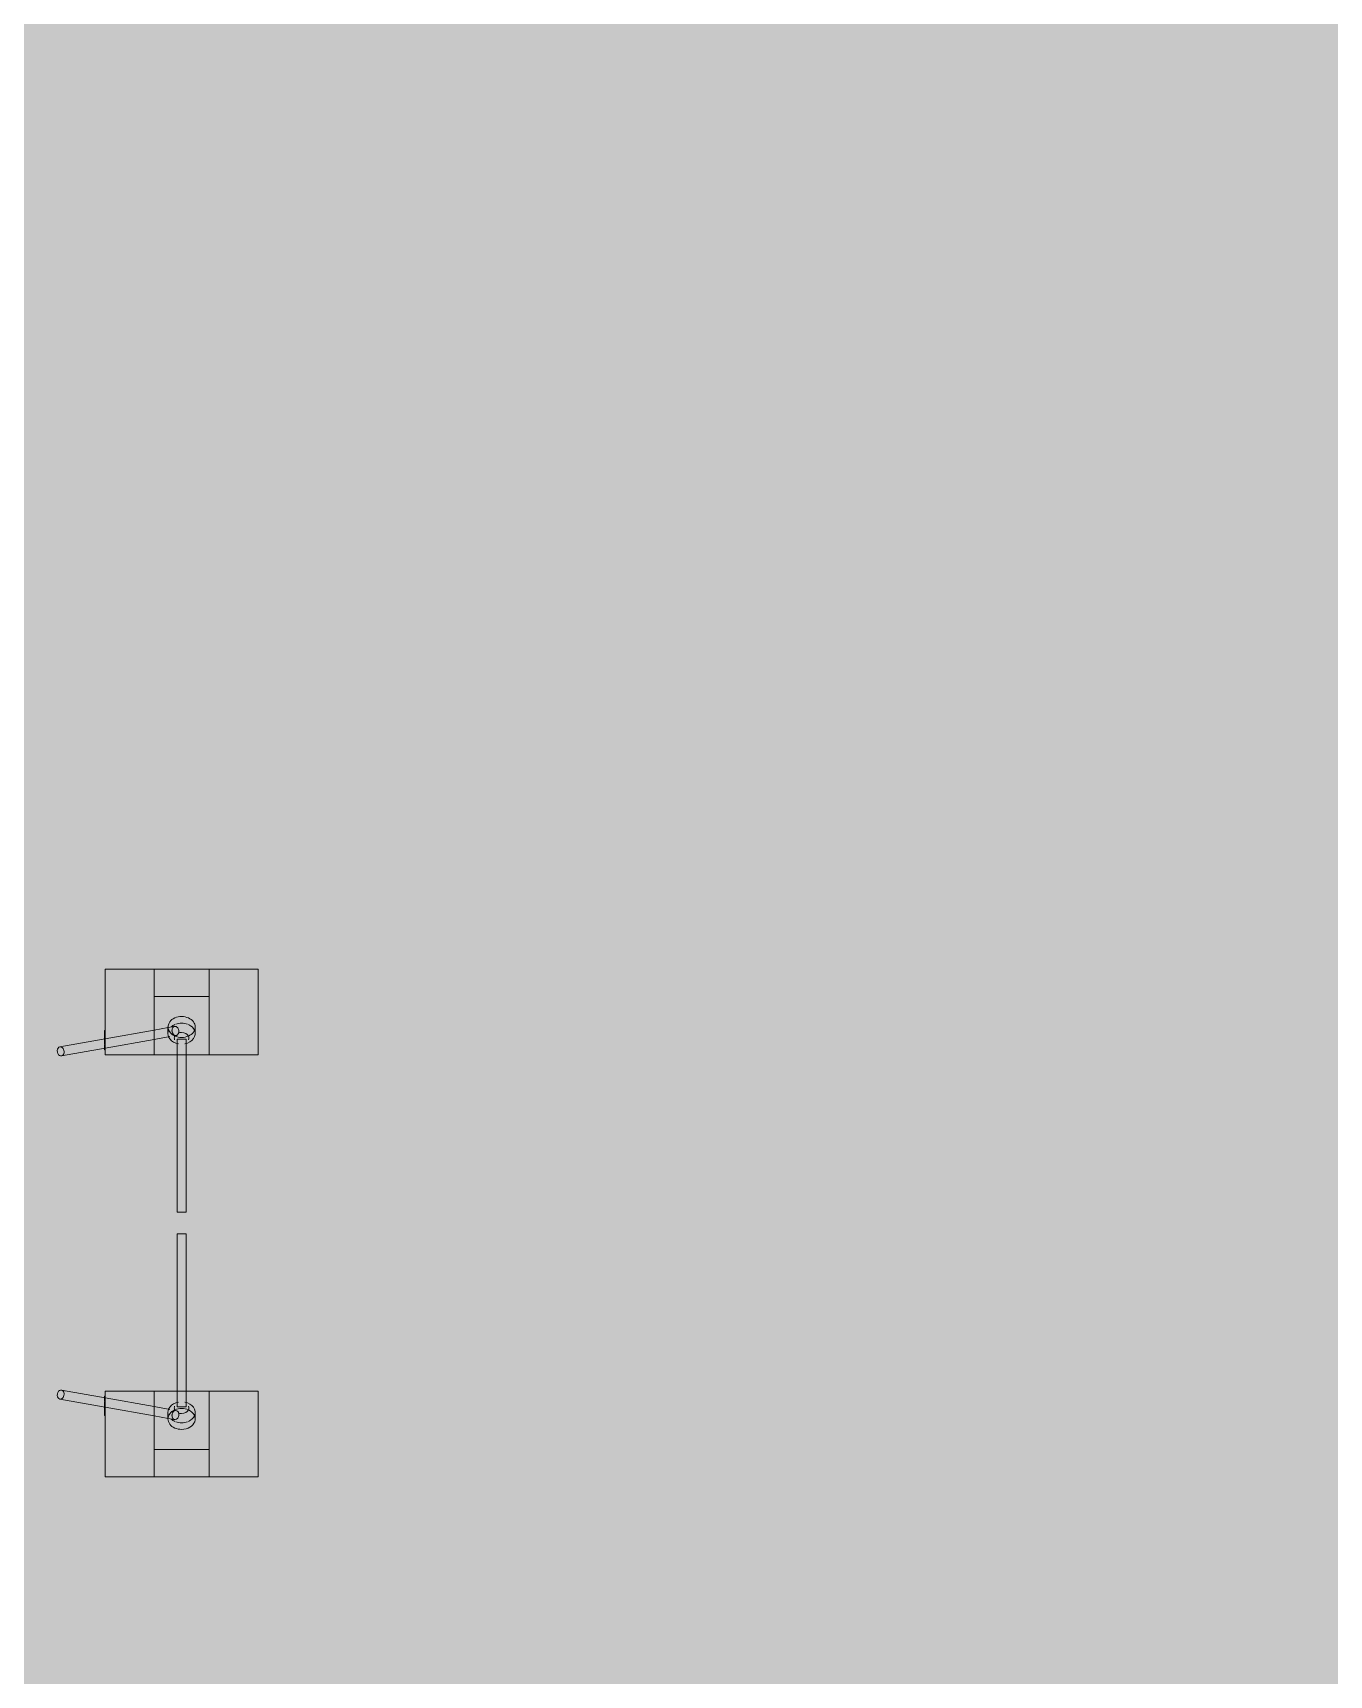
# Model space of a CAD drawing. Header units: millimetres. Extents: x -4005 to 195566, y -8553 to 29000.
# Drawn here: x 69917 to 74154, y 15358 to 20725 of the extents above; entities that cross this region are included whole.
import ezdxf

# ---------------------------------------------------------------- set-up
doc = ezdxf.new("R2010")
doc.units = ezdxf.units.MM
doc.layers.add('A-DETL-GENF-7', color=7, linetype='Continuous', lineweight=9, true_color=0xc0c0c0, transparency=0.4)
doc.layers.add('A-GENM-8', color=7, linetype='Continuous', lineweight=5, true_color=0x737373)
doc.layers.add('M-EQPM-3', color=7, linetype='Continuous', lineweight=5, true_color=0x737373)

# ---------------------------------------------------------------- blocks, each defined once
blk = doc.blocks.new('Gotschlich_Турникет-трипод_Тумбовый_Modul_Cross _R18 - Modul Cross 2-Arm-31992132-1_4_1_птичка')
at = {"layer": 'A-GENM-8'}
for p, q in [((83, -250), (86.2, -250)), ((86.2, -250), (91.5, -250)), ((91.3, -250), (90.7, -250)), ((94.6, -250), (91.3, -250)), ((91.5, -250), (94.6, -250))]:
    blk.add_line(p, q, dxfattribs=at)
at = {"layer": 'M-EQPM-3'}
for p, q in [((-140, 250), (-140, 90)), ((-140, 90), (-140, 250)), ((-140, 250), (140, 250)), ((140, 250), (-140, 250)), ((140, 250), (140, 90)), ((140, 90), (140, 250)), ((-50.7, 90), (-140, 90)), ((-140, 90), (140, 90)), ((-140, 90), (-140, -90)), ((-140, 90), (-140, -90)), ((-140, -90), (-140, 90)), ((-140, 90), (-140, -90)), ((-140, 90), (140, 90)), ((-140, 90), (140, 90)), ((-140, -90), (-140, 90)), ((-140, 90), (-140, -90)), ((-140, 90), (140, 90)), ((-140, 90), (140, 90)), ((-140, 90), (140, 90)), ((-140, 90), (140, 90)), ((140, 90), (-50.7, 90)), ((-50.7, 90), (-50.7, -90)), ((140, -90), (140, 90)), ((140, -90), (140, 90)), ((140, 90), (140, -90)), ((140, -90), (140, 90)), ((140, 90), (140, -90)), ((70.8, 44.5), (49, 44.5)), ((94.8, 15), (88.7, 15)), ((140, 15), (94.8, 15)), ((653.7, 15), (140, 15)), ((47.1, -22.8), (50.9, -43.8)), ((49, -44.5), (70.8, -44.5)), ((50.9, -43.8), (59.1, -90)), ((89.6, -90), (80.4, -38.5)), ((88.7, -15), (94.8, -15)), ((94.8, -15), (140, -15)), ((140, -15), (653.7, -15)), ((140, -90), (-140, -90)), ((-140, -90), (-50.7, -90)), ((-140, -90), (140, -90)), ((140, -90), (-140, -90)), ((-140, -90), (140, -90)), ((140, -90), (-140, -90)), ((-140, -250), (-140, -90)), ((-140, -90), (-140, -250)), ((-140, -90), (60, -90)), ((-140, -90), (140, -90)), ((-50.7, -90), (140, -90)), ((59.1, -90), (87.7, -250)), ((87.7, -90), (140, -90)), ((118.2, -250), (89.6, -90)), ((140, -250), (140, -90)), ((140, -90), (140, -250)), ((-140, -250), (91.5, -250)), ((140, -250), (-140, -250)), ((63.6, -250), (60.8, -250)), ((60.8, -250), (63.6, -250)), ((60.8, -250), (60.8, -252)), ((63.6, -252), (60.8, -252)), ((60.8, -252), (63.6, -252)), ((64.9, -250), (62.5, -250)), ((62.5, -250), (73, -250)), ((62.5, -250), (62.5, -252)), ((73, -252), (62.5, -252)), ((62.5, -252), (64.9, -252)), ((76.7, -250), (63.6, -250)), ((63.6, -250), (65.8, -250)), ((63.6, -250), (63.6, -252)), ((65.8, -252), (63.6, -252)), ((63.6, -252), (76.7, -252)), ((68.9, -250), (63.9, -250)), ((63.9, -250), (65.6, -250)), ((63.9, -250), (63.9, -252)), ((65.6, -252), (63.9, -252)), ((63.9, -252), (68.9, -252)), ((65.7, -250), (64.5, -250)), ((64.5, -250), (77.5, -250)), ((64.5, -250), (64.5, -252)), ((77.5, -252), (64.5, -252)), ((64.5, -252), (65.7, -252)), ((66.4, -250), (64.9, -250)), ((64.9, -250), (64.9, -252)), ((64.9, -252), (66.4, -252)), ((65.6, -250), (67.2, -250)), ((67.2, -252), (65.6, -252)), ((77.9, -250), (65.7, -250)), ((65.7, -250), (65.7, -252)), ((65.7, -252), (77.9, -252)), ((65.8, -250), (78.2, -250)), ((65.8, -250), (65.8, -252)), ((78.2, -252), (65.8, -252)), ((79.3, -250), (66.4, -250)), ((66.4, -252), (79.3, -252)), ((67.2, -250), (80.3, -250)), ((67.2, -250), (67.2, -252)), ((80.3, -252), (67.2, -252)), ((69.5, -250), (68.9, -250)), ((68.9, -250), (68.9, -252)), ((68.9, -252), (69.5, -252)), ((70.9, -250), (69.5, -250)), ((69.5, -250), (69.5, -252)), ((69.5, -252), (70.9, -252)), ((81.4, -250), (70.9, -250)), ((70.9, -252), (81.4, -252)), ((73, -250), (74.2, -250)), ((73, -250), (73, -252)), ((74.2, -252), (73, -252)), ((74.2, -250), (75, -250)), ((75, -252), (74.2, -252)), ((75, -250), (80, -250)), ((75, -250), (75, -252)), ((80, -252), (75, -252)), ((78.1, -250), (76.7, -250)), ((76.7, -250), (76.7, -252)), ((76.7, -252), (78.1, -252)), ((77.5, -250), (79, -250)), ((77.5, -252), (77.5, -250)), ((79, -252), (77.5, -252)), ((80.3, -250), (77.9, -250)), ((77.9, -250), (77.9, -252)), ((77.9, -252), (80.3, -252)), ((80, -250), (78.1, -250)), ((78.1, -252), (80, -252)), ((78.2, -250), (79.3, -250)), ((78.2, -252), (78.2, -250)), ((79.3, -252), (78.2, -252)), ((79, -250), (81.4, -250)), ((81.4, -252), (79, -252)), ((79.3, -250), (79.3, -252)), ((80, -250), (80, -252)), ((80.3, -250), (83.1, -250)), ((83.1, -250), (80.3, -250)), ((80.3, -250), (80.3, -252)), ((80.3, -250), (80.3, -252)), ((80.3, -252), (83.1, -252)), ((83.1, -252), (80.3, -252)), ((81.4, -250), (81.4, -252)), ((86.3, -250), (83, -250)), ((83, -250), (86.2, -250)), ((83, -250), (83, -252)), ((86.2, -252), (83, -252)), ((83, -252), (86.3, -252)), ((83.1, -250), (83.1, -252)), ((86.2, -250), (91.5, -250)), ((86.2, -252), (86.2, -250)), ((91.5, -252), (86.2, -252)), ((86.9, -250), (86.3, -250)), ((86.3, -250), (86.3, -252)), ((86.3, -252), (86.9, -252)), ((90.7, -250), (86.9, -250)), ((86.9, -250), (86.9, -252)), ((86.9, -252), (90.7, -252)), ((88.3, -250), (87.5, -250)), ((87.5, -250), (90.1, -250)), ((87.5, -250), (87.5, -252)), ((90.1, -252), (87.5, -252)), ((87.5, -252), (88.3, -252)), ((87.7, -250), (114, -397.6)), ((89.2, -250), (88.3, -250)), ((88.3, -250), (88.3, -252)), ((88.3, -252), (89.2, -252)), ((90.1, -250), (89.2, -250)), ((89.2, -250), (89.2, -252)), ((89.2, -252), (90.1, -252)), ((90.1, -252), (90.1, -250)), ((91.3, -250), (90.7, -250)), ((90.7, -250), (90.7, -252)), ((90.7, -252), (91.3, -252)), ((94.6, -250), (91.3, -250)), ((91.3, -250), (91.3, -252)), ((91.3, -252), (94.6, -252)), ((91.5, -250), (94.6, -250)), ((91.5, -250), (91.5, -252)), ((94.6, -252), (91.5, -252)), ((96.9, -250), (93.7, -250)), ((93.7, -250), (97.1, -250)), ((93.7, -250), (93.7, -252)), ((97.1, -252), (93.7, -252)), ((93.7, -252), (96.9, -252)), ((94.6, -250), (94.6, -252)), ((102.1, -250), (96.9, -250)), ((96.9, -250), (96.9, -252)), ((96.9, -252), (102.1, -252)), ((97.1, -250), (99.1, -250)), ((97.1, -252), (97.1, -250)), ((99.1, -252), (97.1, -252)), ((99.1, -250), (99.9, -250)), ((99.1, -250), (99.1, -252)), ((99.9, -252), (99.1, -252)), ((99.9, -250), (102, -250)), ((99.9, -250), (99.9, -252)), ((102, -252), (99.9, -252)), ((102, -250), (105.3, -250)), ((102, -250), (102, -252)), ((105.3, -252), (102, -252)), ((105.3, -250), (102.1, -250)), ((102.1, -250), (102.1, -252)), ((102.1, -252), (105.3, -252)), ((105.3, -250), (105.3, -252)), ((106.9, -250), (110.1, -250)), ((110.1, -250), (106.9, -250)), ((106.9, -252), (106.9, -250)), ((106.9, -250), (106.9, -252)), ((106.9, -252), (110.1, -252)), ((110.1, -252), (106.9, -252)), ((110, -250), (107, -250)), ((107, -250), (110, -250)), ((107, -250), (107, -252)), ((107, -250), (107, -252)), ((110, -252), (107, -252)), ((107, -252), (110, -252)), ((110, -252), (110, -250)), ((110, -250), (110, -252)), ((110.1, -250), (110.1, -252)), ((110.1, -250), (110.1, -252)), ((116, -250), (111.8, -250)), ((111.8, -250), (115.5, -250)), ((111.8, -250), (111.8, -252)), ((115.5, -252), (111.8, -252)), ((111.8, -252), (116, -252)), ((115.6, -250), (111.9, -250)), ((111.9, -250), (116, -250)), ((111.9, -250), (111.9, -252)), ((116, -252), (111.9, -252)), ((111.9, -252), (115.6, -252)), ((115.5, -250), (117.8, -250)), ((115.5, -252), (115.5, -250)), ((117.8, -252), (115.5, -252)), ((117.8, -250), (115.6, -250)), ((115.6, -250), (115.6, -252)), ((115.6, -252), (117.8, -252)), ((116, -250), (116, -252)), ((116.7, -250), (140, -250)), ((117.8, -250), (120.1, -250)), ((120.2, -250), (117.8, -250)), ((117.8, -250), (117.8, -252)), ((117.8, -250), (117.8, -252)), ((117.8, -252), (120.2, -252)), ((120.1, -252), (117.8, -252)), ((143.6, -392.3), (118.2, -250)), ((123.8, -250), (119.8, -250)), ((119.8, -250), (123.8, -250)), ((119.8, -250), (119.8, -252)), ((123.8, -252), (119.8, -252)), ((119.8, -252), (123.8, -252)), ((120.1, -250), (123.8, -250)), ((120.1, -250), (120.1, -252)), ((123.8, -252), (120.1, -252)), ((123.8, -250), (120.2, -250)), ((120.2, -250), (120.2, -252)), ((120.2, -252), (123.8, -252)), ((123.8, -250), (123.8, -252)), ((123.8, -250), (123.8, -252))]:
    blk.add_line(p, q, dxfattribs=at)
for centre, major_axis, ratio, start_param, end_param in [((49, 0), (0, 44.5), 0.767231, 4.712389, 7.853982), ((49, 0), (0, 44.5), 0.767231, 1.570796, 2.094395), ((70.8, 0), (0, 44.5), 0.767231, 1.123331, 1.570796), ((70.8, 0), (0, 44.5), 0.767231, 1.570796, 2.018261), ((70.8, 0), (0, 44.5), 0.767231, 0.334478, 1.047198), ((70.8, 0), (0, 44.5), 0.767231, 4.950725, 6.617663), ((85, 0), (0, 23.8), 0.767231, 0.363973, 1.570796), ((85, 0), (0, 23.8), 0.767231, 1.570796, 2.040343), ((49, 0), (0, 44.5), 0.767231, 4.18879, 4.712389), ((85, 0), (0, 23.8), 0.767231, 5.969026, 6.597345), ((88.7, 0), (0, 15), 0.001848, 0, 0.523599), ((88.7, 0), (0, 15), 0.001848, 5.759587, 6.283185), ((88.7, 0), (0, 15), 0.001848, 0.523599, 0.785398), ((88.7, 0), (0, 15), 0.001848, 5.497787, 5.759587), ((88.7, 0), (0, 15), 0.001848, 0.785398, 1.570796), ((88.7, 0), (0, 15), 0.001848, 4.974188, 5.497787), ((88.7, 0), (0, 15), 0.001848, 4.712389, 4.974188), ((88.7, 0), (0, 15), 0.001848, 1.570796, 2.094395), ((88.7, 0), (0, 15), 0.001848, 4.45059, 4.712389), ((653.7, 0), (0, 15), 0.001848, 0, 1.570796), ((653.7, 0), (0, 15), 0.001848, 4.712389, 6.283185), ((653.7, 0), (0, 15), 0.001848, 1.570796, 3.141593), ((653.7, 0), (0, 15), 0.001848, 3.141593, 4.712389), ((49, 0), (0, 44.5), 0.767231, 2.094395, 2.617994), ((49, 0), (0, 44.5), 0.767231, 2.617994, 4.18879), ((70.8, 0), (0, 44.5), 0.767231, 2.094395, 2.419433), ((61.9, -20.2), (14.8, 2.6), 0.738826, 2.696356, 3.219954), ((61.9, -20.2), (14.8, 2.6), 0.738826, 3.219954, 3.481754), ((61.9, -20.2), (14.8, 2.6), 0.738826, 2.434556, 2.696356), ((61.9, -20.2), (14.8, 2.6), 0.738826, 3.481754, 3.743553), ((61.9, -20.2), (14.8, 2.6), 0.738826, 2.172757, 2.434556), ((61.9, -20.2), (14.8, 2.6), 0.738826, 3.743553, 4.528951), ((61.9, -20.2), (14.8, 2.6), 0.738826, 1.387359, 2.172757), ((61.9, -20.2), (14.8, 2.6), 0.738826, 4.528951, 4.790751), ((61.9, -20.2), (14.8, 2.6), 0.738826, 1.125559, 1.387359), ((70.8, 0), (0, 44.5), 0.767231, 2.935913, 4.474053), ((61.9, -20.2), (14.8, 2.6), 0.738826, 4.790751, 5.31435), ((61.9, -20.2), (14.8, 2.6), 0.738826, 0.601961, 1.125559), ((61.9, -20.2), (14.8, 2.6), 0.738826, 5.31435, 6.099748), ((61.9, -20.2), (14.8, 2.6), 0.738826, 0.340161, 0.601961), ((61.9, -20.2), (14.8, 2.6), 0.738826, 0.078362, 0.340161), ((61.9, -20.2), (14.8, 2.6), 0.738826, 6.099748, 6.361547), ((85, 0), (0, 23.8), 0.767231, 2.827433, 3.455752), ((88.7, 0), (0, 15), 0.001848, 3.926991, 4.45059), ((88.7, 0), (0, 15), 0.001848, 2.094395, 2.356194), ((88.7, 0), (0, 15), 0.001848, 2.356194, 2.617994), ((88.7, 0), (0, 15), 0.001848, 3.665191, 3.926991), ((88.7, 0), (0, 15), 0.001848, 2.617994, 3.141593), ((88.7, 0), (0, 15), 0.001848, 3.141593, 3.665191), ((128.8, -395), (14.8, 2.6), 0.738826, 2.696356, 2.958155), ((128.8, -395), (14.8, 2.6), 0.738826, 2.958155, 3.141593), ((128.8, -395), (14.8, 2.6), 0.738826, 3.141593, 3.219954), ((128.8, -395), (14.8, 2.6), 0.738826, 3.219954, 3.743553), ((128.8, -395), (14.8, 2.6), 0.738826, 0.601961, 2.696356), ((128.8, -395), (14.8, 2.6), 0.738826, 3.743553, 6.361547), ((128.8, -395), (14.8, 2.6), 0.738826, 0.078362, 0.601961)]:
    blk.add_ellipse(centre, major_axis=major_axis, ratio=ratio, start_param=start_param, end_param=end_param, dxfattribs=at)
blk = doc.blocks.new('Gotschlich_Турникет-трипод_Тумбовый_Modul_Cross _R18 - Modul Cross 2-Arm-31997083-1_4_1_птичка')
at = {"layer": 'A-GENM-8'}
for p, q in [((83, 250), (86.2, 250)), ((86.2, 250), (91.5, 250)), ((91.3, 250), (90.7, 250)), ((94.6, 250), (91.3, 250)), ((91.5, 250), (94.6, 250))]:
    blk.add_line(p, q, dxfattribs=at)
at = {"layer": 'M-EQPM-3'}
for p, q in [((114, 397.6), (87.7, 250)), ((118.2, 250), (143.6, 392.3)), ((-140, 250), (-140, 90)), ((-140, 90), (-140, 250)), ((91.5, 250), (-140, 250)), ((-140, 250), (140, 250)), ((87.7, 250), (59.1, 90)), ((63.6, 252), (60.8, 252)), ((60.8, 252), (63.6, 252)), ((60.8, 252), (60.8, 250)), ((63.6, 250), (60.8, 250)), ((60.8, 250), (63.6, 250)), ((64.9, 252), (62.5, 252)), ((62.5, 252), (73, 252)), ((62.5, 252), (62.5, 250)), ((73, 250), (62.5, 250)), ((62.5, 250), (64.9, 250)), ((76.7, 252), (63.6, 252)), ((63.6, 252), (65.8, 252)), ((63.6, 252), (63.6, 250)), ((65.2, 250), (63.6, 250)), ((63.6, 250), (76.7, 250)), ((68.9, 252), (63.9, 252)), ((63.9, 252), (65.6, 252)), ((63.9, 252), (63.9, 250)), ((65.6, 250), (63.9, 250)), ((63.9, 250), (68.9, 250)), ((65.7, 252), (64.5, 252)), ((64.5, 252), (77.5, 252)), ((64.5, 252), (64.5, 250)), ((77.5, 250), (64.5, 250)), ((64.5, 250), (65.7, 250)), ((66.4, 252), (64.9, 252)), ((64.9, 252), (64.9, 250)), ((64.9, 250), (66, 250)), ((65.8, 250), (65.2, 250)), ((65.6, 252), (67.2, 252)), ((67.2, 250), (65.6, 250)), ((77.9, 252), (65.7, 252)), ((65.7, 252), (65.7, 250)), ((65.7, 250), (77.9, 250)), ((65.8, 252), (78.2, 252)), ((65.8, 252), (65.8, 250)), ((78.2, 250), (65.8, 250)), ((66, 250), (66.4, 250)), ((79.3, 252), (66.4, 252)), ((66.4, 250), (79.3, 250)), ((67.2, 252), (80.3, 252)), ((67.2, 252), (67.2, 250)), ((80.3, 250), (67.2, 250)), ((69.5, 252), (68.9, 252)), ((68.9, 252), (68.9, 250)), ((68.9, 250), (69.5, 250)), ((70.9, 252), (69.5, 252)), ((69.5, 252), (69.5, 250)), ((69.5, 250), (70.9, 250)), ((81.4, 252), (70.9, 252)), ((70.9, 250), (81.4, 250)), ((73, 252), (74.2, 252)), ((73, 252), (73, 250)), ((74.2, 250), (73, 250)), ((74.2, 252), (75, 252)), ((75, 250), (74.2, 250)), ((75, 252), (80, 252)), ((75, 252), (75, 250)), ((80, 250), (75, 250)), ((78.1, 252), (76.7, 252)), ((76.7, 252), (76.7, 250)), ((76.7, 250), (78.1, 250)), ((77.5, 252), (79, 252)), ((77.5, 250), (77.5, 252)), ((77.9, 250), (77.5, 250)), ((80.3, 252), (77.9, 252)), ((77.9, 252), (77.9, 250)), ((77.9, 250), (80.3, 250)), ((79, 250), (77.9, 250)), ((80, 252), (78.1, 252)), ((78.1, 250), (80, 250)), ((78.2, 252), (79.3, 252)), ((78.2, 250), (78.2, 252)), ((79.3, 250), (78.2, 250)), ((79, 252), (81.4, 252)), ((81.4, 250), (79, 250)), ((79.3, 252), (79.3, 250)), ((80, 252), (80, 250)), ((80.3, 252), (83.1, 252)), ((83.1, 252), (80.3, 252)), ((80.3, 252), (80.3, 250)), ((80.3, 252), (80.3, 250)), ((80.3, 250), (83.1, 250)), ((83.1, 250), (80.3, 250)), ((81.4, 252), (81.4, 250)), ((86.3, 252), (83, 252)), ((83, 252), (86.2, 252)), ((83, 252), (83, 250)), ((86.2, 250), (83, 250)), ((83, 250), (86.3, 250)), ((83.1, 252), (83.1, 250)), ((86.2, 252), (91.5, 252)), ((86.2, 250), (86.2, 252)), ((91.5, 250), (86.2, 250)), ((86.9, 252), (86.3, 252)), ((86.3, 252), (86.3, 250)), ((86.3, 250), (86.9, 250)), ((90.7, 252), (86.9, 252)), ((86.9, 252), (86.9, 250)), ((86.9, 250), (90.7, 250)), ((88.3, 252), (87.5, 252)), ((87.5, 252), (90.1, 252)), ((87.5, 252), (87.5, 250)), ((90.1, 250), (87.5, 250)), ((87.5, 250), (88.3, 250)), ((89.2, 252), (88.3, 252)), ((88.3, 252), (88.3, 250)), ((88.3, 250), (89.2, 250)), ((90.1, 252), (89.2, 252)), ((89.2, 252), (89.2, 250)), ((89.2, 250), (90.1, 250)), ((89.6, 90), (118.2, 250)), ((90.1, 250), (90.1, 252)), ((91.3, 252), (90.7, 252)), ((90.7, 252), (90.7, 250)), ((90.7, 250), (91.3, 250)), ((94.6, 252), (91.3, 252)), ((91.3, 252), (91.3, 250)), ((91.3, 250), (94.6, 250)), ((91.5, 252), (94.6, 252)), ((91.5, 252), (91.5, 250)), ((94.6, 250), (91.5, 250)), ((96.9, 252), (93.7, 252)), ((93.7, 252), (97.1, 252)), ((93.7, 252), (93.7, 250)), ((97.1, 250), (93.7, 250)), ((93.7, 250), (96.9, 250)), ((94.6, 252), (94.6, 250)), ((102.1, 252), (96.9, 252)), ((96.9, 252), (96.9, 250)), ((96.9, 250), (102.1, 250)), ((97.1, 252), (99.1, 252)), ((97.1, 250), (97.1, 252)), ((99.1, 250), (97.1, 250)), ((99.1, 252), (99.9, 252)), ((99.1, 252), (99.1, 250)), ((99.9, 250), (99.1, 250)), ((99.9, 252), (102, 252)), ((99.9, 252), (99.9, 250)), ((102, 250), (99.9, 250)), ((102, 252), (105.3, 252)), ((102, 252), (102, 250)), ((105.3, 250), (102, 250)), ((105.3, 252), (102.1, 252)), ((102.1, 252), (102.1, 250)), ((102.1, 250), (105.3, 250)), ((105.3, 252), (105.3, 250)), ((106.9, 252), (110.1, 252)), ((110.1, 252), (106.9, 252)), ((106.9, 250), (106.9, 252)), ((106.9, 252), (106.9, 250)), ((106.9, 250), (110.1, 250)), ((110.1, 250), (106.9, 250)), ((110, 252), (107, 252)), ((107, 252), (110, 252)), ((107, 252), (107, 250)), ((107, 252), (107, 250)), ((110, 250), (107, 250)), ((107, 250), (110, 250)), ((110, 250), (110, 252)), ((110, 252), (110, 250)), ((110.1, 252), (110.1, 250)), ((110.1, 252), (110.1, 250)), ((116, 252), (111.8, 252)), ((111.8, 252), (115.5, 252)), ((111.8, 252), (111.8, 250)), ((115.5, 250), (111.8, 250)), ((111.8, 250), (116, 250)), ((115.6, 252), (111.9, 252)), ((111.9, 252), (116, 252)), ((111.9, 252), (111.9, 250)), ((116, 250), (111.9, 250)), ((111.9, 250), (115.6, 250)), ((115.5, 252), (117.8, 252)), ((115.5, 250), (115.5, 252)), ((117.8, 250), (115.5, 250)), ((117.8, 252), (115.6, 252)), ((115.6, 252), (115.6, 250)), ((115.6, 250), (117.8, 250)), ((116, 252), (116, 250)), ((140, 250), (116.7, 250)), ((117.8, 252), (120.1, 252)), ((120.2, 252), (117.8, 252)), ((117.8, 252), (117.8, 250)), ((117.8, 252), (117.8, 250)), ((117.8, 250), (120.2, 250)), ((120.1, 250), (117.8, 250)), ((123.8, 252), (119.8, 252)), ((119.8, 252), (123.8, 252)), ((119.8, 252), (119.8, 250)), ((123.8, 250), (119.8, 250)), ((119.8, 250), (123.8, 250)), ((120.1, 252), (123.8, 252)), ((120.1, 252), (120.1, 250)), ((123.8, 250), (120.1, 250)), ((123.8, 252), (120.2, 252)), ((120.2, 252), (120.2, 250)), ((120.2, 250), (123.8, 250)), ((123.8, 252), (123.8, 250)), ((123.8, 252), (123.8, 250)), ((140, 250), (140, 90)), ((140, 90), (140, 250)), ((-50.7, 90), (-140, 90)), ((-140, 90), (140, 90)), ((-140, 90), (-140, -90)), ((-140, 90), (-140, -90)), ((-140, 90), (-140, -90)), ((-140, -90), (-140, 90)), ((140, 90), (-140, 90)), ((-140, 90), (140, 90)), ((-140, 90), (-140, -90)), ((-140, -90), (-140, 90)), ((140, 90), (-140, 90)), ((-140, 90), (140, 90)), ((60, 90), (-140, 90)), ((140, 90), (-140, 90)), ((140, 90), (-50.7, 90)), ((-50.7, 90), (-50.7, -90)), ((59.1, 90), (50.9, 43.8)), ((80.4, 38.5), (89.6, 90)), ((140, 90), (87.7, 90)), ((140, -90), (140, 90)), ((140, 90), (140, -90)), ((140, -90), (140, 90)), ((140, 90), (140, -90)), ((140, -90), (140, 90)), ((50.9, 43.8), (47.1, 22.8)), ((70.8, 44.5), (49, 44.5)), ((94.8, 15), (88.7, 15)), ((140, 15), (94.8, 15)), ((653.7, 15), (140, 15)), ((49, -44.5), (70.8, -44.5)), ((88.7, -15), (94.8, -15)), ((94.8, -15), (140, -15)), ((140, -15), (653.7, -15)), ((140, -90), (-140, -90)), ((-140, -90), (-50.7, -90)), ((140, -90), (-140, -90)), ((140, -90), (-140, -90)), ((140, -90), (-140, -90)), ((140, -90), (-140, -90)), ((-140, -250), (-140, -90)), ((-140, -90), (-140, -250)), ((140, -90), (-140, -90)), ((140, -90), (-140, -90)), ((-50.7, -90), (140, -90)), ((140, -250), (140, -90)), ((140, -90), (140, -250)), ((140, -250), (-140, -250)), ((-140, -250), (140, -250))]:
    blk.add_line(p, q, dxfattribs=at)
for centre, major_axis, ratio, start_param, end_param in [((128.8, 395), (-14.8, 2.6), 0.738826, 6.204824, 6.466623), ((128.8, 395), (-14.8, 2.6), 0.738826, 0.183438, 0.445237), ((128.8, 395), (-14.8, 2.6), 0.738826, 5.681225, 6.204824), ((128.8, 395), (-14.8, 2.6), 0.738826, 0.445237, 0.707036), ((128.8, 395), (-14.8, 2.6), 0.738826, 0.707036, 1.230635), ((128.8, 395), (-14.8, 2.6), 0.738826, 3.063231, 5.681225), ((128.8, 395), (-14.8, 2.6), 0.738826, 1.230635, 1.754234), ((128.8, 395), (-14.8, 2.6), 0.738826, 1.754234, 2.539632), ((128.8, 395), (-14.8, 2.6), 0.738826, 2.539632, 3.063231), ((49, 0), (0, 44.5), 0.767231, 4.712389, 7.853982), ((70.8, 0), (0, 44.5), 0.767231, 1.123331, 1.570796), ((70.8, 0), (0, 44.5), 0.767231, 0.72216, 1.047198), ((61.9, 20.2), (-14.8, 2.6), 0.738826, 5.681225, 7.252021), ((61.9, 20.2), (-14.8, 2.6), 0.738826, 4.895827, 5.681225), ((61.9, 20.2), (-14.8, 2.6), 0.738826, 0.968836, 1.754234), ((61.9, 20.2), (-14.8, 2.6), 0.738826, 4.634027, 4.895827), ((61.9, 20.2), (-14.8, 2.6), 0.738826, 1.754234, 2.539632), ((70.8, 0), (0, 44.5), 0.767231, 4.950725, 6.488865), ((61.9, 20.2), (-14.8, 2.6), 0.738826, 4.110428, 4.634027), ((85, 0), (0, 23.8), 0.767231, 1.10125, 1.570796), ((61.9, 20.2), (-14.8, 2.6), 0.738826, 3.32503, 4.110428), ((61.9, 20.2), (-14.8, 2.6), 0.738826, 2.539632, 3.32503), ((85, 0), (0, 23.8), 0.767231, 5.969026, 6.597345), ((88.7, 0), (0, 15), 0.001848, 0, 0.785398), ((88.7, 0), (0, 15), 0.001848, 5.759587, 6.283185), ((88.7, 0), (0, 15), 0.001848, 5.497787, 5.759587), ((88.7, 0), (0, 15), 0.001848, 0.785398, 1.570796), ((88.7, 0), (0, 15), 0.001848, 4.974188, 5.497787), ((88.7, 0), (0, 15), 0.001848, 4.712389, 4.974188), ((653.7, 0), (0, 15), 0.001848, 0, 0.261799), ((653.7, 0), (0, 15), 0.001848, 4.712389, 6.283185), ((653.7, 0), (0, 15), 0.001848, 0.261799, 1.308997), ((653.7, 0), (0, 15), 0.001848, 1.308997, 1.570796), ((49, 0), (0, 44.5), 0.767231, 1.570796, 4.18879), ((70.8, 0), (0, 44.5), 0.767231, 1.570796, 2.018261), ((70.8, 0), (0, 44.5), 0.767231, 2.094395, 2.807115), ((70.8, 0), (0, 44.5), 0.767231, 2.807115, 4.474053), ((85, 0), (0, 23.8), 0.767231, 1.570796, 2.77762), ((49, 0), (0, 44.5), 0.767231, 4.18879, 4.712389), ((85, 0), (0, 23.8), 0.767231, 2.827433, 3.455752), ((88.7, 0), (0, 15), 0.001848, 4.45059, 4.712389), ((88.7, 0), (0, 15), 0.001848, 1.570796, 2.356194), ((88.7, 0), (0, 15), 0.001848, 3.926991, 4.45059), ((88.7, 0), (0, 15), 0.001848, 2.356194, 2.617994), ((88.7, 0), (0, 15), 0.001848, 3.665191, 3.926991), ((88.7, 0), (0, 15), 0.001848, 2.617994, 2.879793), ((88.7, 0), (0, 15), 0.001848, 3.141593, 3.665191), ((88.7, 0), (0, 15), 0.001848, 2.879793, 3.141593), ((653.7, 0), (0, 15), 0.001848, 1.570796, 1.832596), ((653.7, 0), (0, 15), 0.001848, 3.141593, 4.712389), ((653.7, 0), (0, 15), 0.001848, 1.832596, 2.094395), ((653.7, 0), (0, 15), 0.001848, 2.094395, 3.141593)]:
    blk.add_ellipse(centre, major_axis=major_axis, ratio=ratio, start_param=start_param, end_param=end_param, dxfattribs=at)

msp = doc.modelspace()

# ---------------------------------------------------------------- hatches: boundary and pattern name
at = {"layer": 'A-DETL-GENF-7'}
h = msp.add_hatch(color=256, dxfattribs=at)
h.paths.add_polyline_path([(98963.4, 13475), (98963.4, 13425), (98063.4, 13425), (98063.4, 13475), (98955.4, 13475)])
h.paths.add_polyline_path([(80988.4, 27180), (80988.4, 27140), (80998.4, 27140), (80998.4, 27100), (80928.4, 27100), (80928.4, 27180)])
h.paths.add_polyline_path([(60595.4, 7205), (60595.4, 7295), (60675.4, 7295), (60675.4, 7195), (60655.4, 7195), (60655.4, 7205)])
h.paths.add_polyline_path([(60475.4, 5105), (60475.4, 5195), (60555.4, 5195), (60555.4, 5095), (60535.4, 5095), (60535.4, 5105), (60520.2, 5105)])
h.paths.add_polyline_path([(70244.5, -280), (99084.4, -280), (99084.4, 12125), (98963.4, 12125), (98963.4, 12070), (98955.4, 12070), (98958.1, 12140), (98963.4, 12140), (98963.4, 12175), (99013.4, 12175), (99013.4, 12185), (99043.4, 12185), (99043.4, 12140), (99084.4, 12140), (99084.4, 13510), (99043.4, 13510), (99043.4, 13465), (99013.4, 13465), (99013.4, 13475), (98963.4, 13475), (98963.4, 13510), (98955.4, 13510), (98955.4, 13580), (98963.4, 13580), (98963.4, 13525), (99084.4, 13525), (99084.4, 23799.7), (94553.4, 23799.7), (94553.4, 27350), (92523.4, 27348), (92523.4, 27265), (92483.4, 27265), (92483.4, 27350), (82518.4, 27350), (82518.4, 27180), (82478.4, 27180), (82478.4, 27350), (81028.4, 27350), (81028.4, 27180), (80988.4, 27180), (80988.4, 27350), (64442.6, 27350), (64442.6, 20672.1), (64547.6, 20672.1), (64547.6, 20725.1), (64564.6, 20725.1), (64564.6, 20627.1), (64604.6, 20627.1), (64604.6, 20725.1), (64754.6, 20720.9), (64753.4, 18975.1), (64604.6, 18975.1), (64603.4, 19073.1), (64564.6, 19073.1), (64564.6, 18975.1), (64547.6, 18975.1), (64547.6, 19082.1), (64442.6, 19082.1), (64442.6, 17663.1), (64544.6, 17663.1), (64547.6, 17725.1), (64564.6, 17725.1), (64564.6, 17627.1), (64604.6, 17627.1), (64604.6, 17725.1), (64754.6, 17725.1), (64753.4, 15975.1), (64604.6, 15975.1), (64603.4, 16073.1), (64564.6, 16073.1), (64564.6, 15965.1), (64554.6, 15975.1), (64554.6, 15965.1), (64544.6, 15965.1), (64539.6, 16073.1), (64442.6, 16073.1), (64442.6, 15380), (60403.4, 15380), (60403.4, 7205), (60595.4, 7205), (60595.4, 7145), (60403.4, 7145), (60408.4, 5795), (60595.4, 5795), (60595.4, 5735), (60403.4, 5735), (60403.4, 5105), (60475.4, 5105), (60475.4, 5045), (60403.4, 5045), (60403.4, 3845), (60475.4, 3845), (60475.4, 3785), (60403.4, 3785), (60403.4, -280), (69853.2, -280)])
h.paths.add_polyline_path([(97026.1, 100), (97026.1, 495), (97416.1, 495), (97416.1, 100), (97366.1, 100), (97366.1, 445), (97076.1, 445), (97076.1, 100)])
h.paths.add_polyline_path([(83323.4, 100), (83273.4, 100), (83273.4, 445), (83203.4, 445), (83203.4, 495), (83323.4, 495), (83323.4, 120)])
h.paths.add_polyline_path([(90898.4, 100), (90848.4, 100), (90848.4, 445), (90523.2, 445), (90523.2, 495), (90898.4, 495), (90898.4, 114.6)])
h.paths.add_polyline_path([(87046.9, 100), (87046.9, 445), (86853.4, 445), (86853.4, 495), (87096.9, 495), (87096.9, 100)])
h.paths.add_polyline_path([(70528.4, 100), (70528.4, 445), (70128.2, 445), (70128.2, 100), (70078.2, 100), (70078.2, 495), (70578.4, 495), (70578.4, 100)])
h.paths.add_polyline_path([(75578.4, 100), (75578.4, 495), (76278.4, 495), (76278.4, 100), (76228.4, 100), (76228.4, 445), (75628.4, 445), (75628.4, 100)])
h.paths.add_polyline_path([(77228.4, 100), (77228.4, 495), (77353.4, 495), (77352.1, 445), (77278.4, 439.6), (77278.4, 100)])
h.paths.add_polyline_path([(67548.4, 100), (67548.4, 495), (68353.4, 490.8), (68353.4, 445), (67598.4, 445), (67598.4, 100)])
h.paths.add_polyline_path([(63903.4, 120), (63853.4, 121.8), (63853.4, 510), (64203.4, 510), (64203.4, 460), (63903.4, 460), (63903.4, 125.5)])
h.paths.add_polyline_path([(60555.4, 3695), (60475.4, 3695), (60475.4, 3785), (60535.4, 3785), (60535.4, 3795), (60555.4, 3795), (60555.4, 3785)])
h.paths.add_polyline_path([(60595.4, 5645), (60595.4, 5735), (60655.4, 5735), (60655.4, 5745), (60675.4, 5745), (60675.4, 5645), (60655.4, 5645)])
h.paths.add_polyline_path([(63611.7, 7680), (63611.7, 7730), (63601.7, 7730), (63601.7, 7760), (63646.7, 7765.2), (63647.3, 7908), (63716.7, 7908), (63716.7, 7900), (63661.7, 7900), (63661.7, 7680), (63716.7, 7680), (63716.7, 7672), (63646.7, 7673.9), (63646.7, 7680), (63635, 7680)])
h.paths.add_polyline_path([(63591.4, 6780), (63561.7, 6780), (63561.7, 7680), (63611.7, 7680), (63611.7, 6780)])
h.paths.add_polyline_path([(62361.7, 7280), (62311.7, 7280), (62311.7, 7680), (62361.7, 7680), (62361.7, 7288.3)])
h.paths.add_polyline_path([(79128.4, 7900), (79088.4, 7900), (79089.6, 8750), (79128.4, 8750), (79128.4, 7906.3)])
h.paths.add_polyline_path([(79183.2, 7672), (79138.4, 7672), (79138.4, 7820), (79118.4, 7820), (79118.4, 7860), (79128.4, 7860), (79128.4, 7900), (79138.4, 7900), (79138.4, 7908), (79208.4, 7908), (79208.4, 7900), (79153.4, 7900), (79153.4, 7680), (79208.4, 7680), (79208.4, 7672)])
h.paths.add_polyline_path([(78268.4, 7672), (78198.4, 7672), (78198.4, 7680), (78253.4, 7680), (78253.4, 7900), (78198.4, 7900), (78198.4, 7908), (78268.4, 7908), (78268.4, 7900), (78278.4, 7900), (78278.4, 7860), (78288.4, 7860), (78288.4, 7820), (78268.4, 7820), (78268.4, 7680)])
h.paths.add_polyline_path([(62276.7, 7672), (62206.7, 7672), (62206.7, 7680), (62261.7, 7680), (62261.7, 7900), (62206.7, 7900), (62206.7, 7908), (62276.7, 7908), (62276.7, 7760), (62321.7, 7758.3), (62321.7, 7730), (62311.7, 7730), (62311.7, 7680), (62276.7, 7680)])
h.paths.add_polyline_path([(76473.4, 7900), (76433.4, 7900.4), (76433.4, 8900), (76473.4, 8900), (76473.4, 7909.1)])
h.paths.add_polyline_path([(76498.4, 7692), (76483.4, 7692), (76483.4, 7820), (76463.4, 7820), (76463.4, 7860), (76473.4, 7860), (76473.4, 7900), (76483.4, 7900), (76483.4, 7908), (76553.4, 7908), (76553.4, 7900), (76498.4, 7900), (76498.4, 7700), (76553.4, 7700), (76553.4, 7692), (76516.4, 7692)])
h.paths.add_polyline_path([(75463.4, 7692), (75393.4, 7692), (75393.4, 7700), (75448.4, 7700), (75448.4, 7900), (75393.4, 7900), (75393.4, 7908), (75463.4, 7908), (75463.4, 7900), (75473.4, 7900), (75473.4, 7860), (75483.4, 7860), (75483.4, 7820), (75463.4, 7820), (75463.4, 7700)])
h.paths.add_polyline_path([(67673.4, 7693), (67098.4, 7693), (67098.4, 7843), (67673.4, 7843)])
h.paths.add_polyline_path([(64499.1, 7693), (64473.4, 7693), (64473.4, 7843), (65198.4, 7843), (65198.4, 7693)])
h.paths.add_polyline_path([(68303.4, 7693), (67723.4, 7693), (67723.4, 7843), (68303.4, 7843)])
h.paths.add_polyline_path([(67098.4, 7883), (67098.4, 7900), (67673.4, 7896.3), (67673.4, 7883), (67473.4, 7883)])
h.paths.add_polyline_path([(65198.4, 7883), (64473.4, 7883), (64473.4, 7900), (65198.4, 7896.3)])
h.paths.add_polyline_path([(68146.9, 7883), (67723.4, 7883), (67723.4, 7900), (68303.4, 7896.3), (68303.4, 7883)])
h.paths.add_polyline_path([(67013.4, 7893), (67013.4, 7920), (67058.4, 7920), (67058.4, 7900), (67048.4, 7900), (67048.4, 7893)])
h.paths.add_polyline_path([(83583.4, 10300), (83583.4, 10900), (83623.4, 10900), (83623.4, 10300)])
h.paths.add_polyline_path([(84463.4, 10300), (84463.4, 10900), (84503.4, 10900), (84503.4, 10300)])
h.paths.add_polyline_path([(61213.4, 10625), (60828.4, 10625), (60828.4, 10880), (60878.4, 10880), (60878.4, 10675), (61163.4, 10675), (61163.4, 10900), (61213.4, 10900), (61213.4, 10675)])
h.paths.add_polyline_path([(85073.4, 10900), (85063.4, 10900), (85063.4, 10940), (85053.4, 10940), (85053.4, 10980), (85088.4, 10980), (85088.4, 10900)])
h.paths.add_polyline_path([(84463.4, 10900), (84438.4, 10900), (84438.4, 10980), (84473.4, 10980), (84473.4, 10940), (84463.4, 10940)])
h.paths.add_polyline_path([(84208.4, 10900), (84183.4, 10900), (84183.4, 10940), (84173.4, 10940), (84173.4, 10980), (84208.4, 10980)])
h.paths.add_polyline_path([(83573.4, 10900), (83558.4, 10900), (83558.4, 10980), (83593.4, 10980), (83593.4, 10940), (83583.4, 10940), (83583.4, 10900)])
h.paths.add_polyline_path([(82953.4, 11900), (82948.6, 11950), (82943.4, 11950), (82945.9, 11980), (82963.4, 11980), (82963.4, 12108), (83033.4, 12108), (83033.4, 12100), (82978.4, 12100), (82978.4, 11900), (83033.4, 11900), (83033.4, 11892), (82963.4, 11892), (82963.4, 11900)])
h.paths.add_polyline_path([(82903.4, 11000), (82903.4, 11900), (82953.4, 11900), (82953.4, 11000)])
h.paths.add_polyline_path([(81203.4, 11000), (81153.4, 11000), (81153.4, 11900), (81203.4, 11900), (81203.4, 11396.6)])
h.paths.add_polyline_path([(88733.4, 11200), (88733.4, 11240), (89333.4, 11240), (89333.4, 11200), (88753.4, 11200)])
h.paths.add_polyline_path([(88653.4, 11175), (88653.4, 11210), (88693.4, 11210), (88693.4, 11200), (88733.4, 11200), (88733.4, 11175)])
h.paths.add_polyline_path([(67461.4, 11570), (67453.4, 11570), (67453.4, 11625), (67253.4, 11625), (67253.4, 11570), (67245.4, 11570), (67245.4, 11640), (67373.4, 11640), (67373.4, 11660), (67413.4, 11660), (67413.4, 11650), (67453.4, 11650), (67453.4, 11640), (67461.4, 11640), (67461.4, 11600)])
h.paths.add_polyline_path([(68146.9, 11650), (67453.4, 11650), (67453.4, 11690), (68303.4, 11690), (68303.4, 11650)])
h.paths.add_polyline_path([(88693.4, 11790), (88653.4, 11790), (88653.4, 11825), (88733.4, 11825), (88733.4, 11800), (88693.4, 11800)])
h.paths.add_polyline_path([(81138.1, 11892), (81073.4, 11892), (81073.4, 11900), (81128.4, 11900), (81128.4, 12100), (81073.4, 12100), (81073.4, 12108), (81143.4, 12108), (81145.5, 11980), (81163.4, 11980), (81163.4, 11950), (81153.4, 11950), (81153.4, 11900), (81143.4, 11898.9), (81143.4, 11892)])
h.paths.add_polyline_path([(88733.4, 12080), (88733.4, 12120), (89333.4, 12120), (89333.4, 12080), (88753.4, 12080)])
h.paths.add_polyline_path([(88653.4, 12055), (88653.4, 12090), (88693.4, 12090), (88693.4, 12080), (88733.4, 12080), (88733.4, 12055)])
h.paths.add_polyline_path([(80903.4, 12170), (80903.4, 12225), (80683.4, 12225), (80683.4, 12170), (80675.4, 12172.3), (80675.4, 12240), (80683.4, 12240), (80683.4, 12250), (80723.4, 12250), (80723.4, 12260), (80763.4, 12260), (80763.4, 12240), (80911.4, 12240), (80911.4, 12170)])
h.paths.add_polyline_path([(83483.4, 12250), (83483.4, 12290), (84483.4, 12290), (84483.4, 12250), (83491.4, 12250)])
h.paths.add_polyline_path([(83275.4, 12170), (83275.6, 12240), (83403.4, 12240), (83403.4, 12260), (83443.4, 12260), (83443.4, 12250), (83483.4, 12250), (83483.4, 12240), (83491.4, 12240), (83491.4, 12170), (83483.4, 12170), (83483.4, 12225), (83283.4, 12225), (83283.4, 12170)])
h.paths.add_polyline_path([(98955.4, 12175), (98563.4, 12175), (98563.4, 12225), (98963.4, 12225), (98963.4, 12175)])
h.paths.add_polyline_path([(80675.4, 12250), (79683.4, 12250), (79683.4, 12290), (80683.4, 12284.6), (80683.4, 12250)])
h.paths.add_polyline_path([(67413.4, 12490), (67373.4, 12490), (67373.4, 12510), (67245.4, 12510), (67245.4, 12580), (67253.4, 12580), (67253.4, 12525), (67453.4, 12525), (67453.4, 12580), (67461.4, 12580), (67461.4, 12510), (67453.4, 12510), (67453.4, 12500), (67413.4, 12500)])
h.paths.add_polyline_path([(88653.4, 12670), (88653.4, 12705), (88733.4, 12705), (88733.4, 12680), (88693.4, 12680), (88693.4, 12670)])
h.paths.add_polyline_path([(83443.4, 13240), (83403.4, 13240), (83403.4, 13260), (83275.4, 13260), (83275.4, 13330), (83283.4, 13330), (83283.4, 13275), (83483.4, 13275), (83483.4, 13330), (83491.4, 13330), (83491.4, 13260), (83483.4, 13260), (83483.4, 13250), (83443.4, 13250)])
h.paths.add_polyline_path([(80763.4, 13240), (80723.4, 13240), (80719.2, 13250), (80683.4, 13250), (80683.4, 13260), (80675.4, 13260), (80675.4, 13330), (80683.4, 13330), (80683.4, 13275), (80903.4, 13275), (80903.4, 13330), (80911.4, 13330), (80911.4, 13260), (80763.4, 13260), (80763.4, 13250)])
h.paths.add_polyline_path([(61108.4, 14405), (60783.4, 14405), (60783.4, 14455), (61108.4, 14455), (61108.4, 14980), (61158.4, 14980), (61152.9, 14405)])
h.paths.add_polyline_path([(67715.9, 14600), (67453.4, 14600), (67453.4, 14650), (67715.9, 14650), (67715.9, 14900), (67453.4, 14900), (67453.4, 14950), (67765.9, 14950), (67765.9, 14600)])
h.paths.add_polyline_path([(76823.4, 15200), (76783.4, 15200), (76783.4, 16200), (76823.4, 16200), (76823.4, 15220)])
h.paths.add_polyline_path([(76848.4, 14972), (76833.4, 14972), (76833.4, 15120), (76813.4, 15120), (76813.4, 15160), (76823.4, 15160), (76823.4, 15200), (76833.4, 15200), (76833.4, 15208), (76903.4, 15208), (76903.4, 15200), (76848.4, 15200), (76848.4, 14980), (76903.4, 14980), (76903.4, 14972), (76873.4, 14972)])
h.paths.add_polyline_path([(75798.4, 14972), (75743.4, 14972), (75743.4, 14980), (75798.4, 14980), (75798.4, 15200), (75743.4, 15200), (75743.4, 15208), (75813.4, 15208), (75813.4, 15200), (75823.4, 15200), (75823.4, 15160), (75833.4, 15160), (75833.4, 15120), (75813.4, 15120), (75813.4, 14972)])
h.paths.add_polyline_path([(67453.4, 15345), (67303.4, 15345), (67303.4, 15975), (67453.4, 15975), (67453.4, 15505)])
h.paths.add_polyline_path([(67263.4, 15345), (67246.4, 15345), (67246.4, 15975), (67263.4, 15975), (67263.4, 15505)])
h.paths.add_polyline_path([(64547.6, 15408.1), (64547.6, 15925.1), (64564.6, 15925.1), (64564.6, 15408.1), (64554.6, 15408.1)])
h.paths.add_polyline_path([(64724.6, 15408.1), (64604.6, 15408.1), (64604.6, 15925.1), (64754.6, 15925.1), (64753.4, 15408.1)])
h.paths.add_polyline_path([(67098.1, 16015), (66763.4, 16015), (66763.4, 16060), (67246.4, 16060), (67246.4, 17582), (66259.4, 17582), (66259.4, 17627), (67246.4, 17627), (67246.4, 17725), (67263.4, 17725), (67269, 17627), (67303.4, 17627), (67303.4, 17725), (67453.4, 17725), (67453.4, 16025), (67303.4, 16025), (67303.4, 16123), (67263.4, 16123), (67263.4, 16025), (67246.4, 16025), (67246.4, 16015)])
h.paths.add_polyline_path([(64547.6, 16073.1), (64544.6, 17618.1), (64442.6, 17618.1), (64442.6, 16118.1), (64544.6, 16118.1), (64544.6, 16073.1)])
h.paths.add_polyline_path([(70442, 16234.9), (70442, 16234.9), (70493.4, 16234.9)])
h.paths.add_polyline_path([(67253.4, 17775), (67246.4, 17775), (67250.1, 18325), (67263.4, 18325), (67263.4, 17775)])
h.paths.add_polyline_path([(67303.4, 17775), (67303.4, 18325), (67453.4, 18325), (67453.4, 17775)])
h.paths.add_polyline_path([(64554.6, 17775.1), (64547.6, 17775.1), (64547.6, 18325.1), (64564.6, 18325.1), (64564.6, 17775.1)])
h.paths.add_polyline_path([(64753.4, 17775.1), (64604.6, 17775.1), (64604.6, 18325.1), (64753.4, 18325.1), (64754.6, 17775.1)])
h.paths.add_polyline_path([(67246.4, 18375), (67246.4, 18975), (67263.4, 18975), (67263.4, 18375)])
h.paths.add_polyline_path([(67303.4, 18375), (67303.4, 18975), (67453.4, 18975), (67453.4, 18375)])
h.paths.add_polyline_path([(64604.6, 18375.1), (64604.6, 18925.1), (64754.6, 18925.1), (64753.4, 18375.1), (64699.6, 18375.1)])
h.paths.add_polyline_path([(64564.6, 18375.1), (64547.6, 18375.1), (64547.6, 18925.1), (64564.6, 18925.1), (64564.6, 18439.5)])
h.paths.add_polyline_path([(94903.4, 18700), (94903.8, 18740), (95903.4, 18740), (95903.4, 18700), (94911.4, 18700)])
h.paths.add_polyline_path([(94911.4, 18620), (94903.4, 18620), (94903.4, 18675), (94703.4, 18675), (94703.4, 18620), (94695.4, 18620), (94695.4, 18690), (94823.4, 18690), (94823.4, 18710), (94863.4, 18710), (94863.4, 18700), (94903.4, 18700), (94903.4, 18690), (94911.4, 18690), (94911.4, 18650)])
h.paths.add_polyline_path([(66263.4, 19015), (66263.4, 19060), (67246.4, 19060), (67246.4, 20582), (66759.4, 20582), (66759.4, 20627), (67246.4, 20627), (67246.4, 20725), (67263.4, 20725), (67263.4, 20627), (67303.4, 20627), (67303.4, 20725), (67453.4, 20725), (67453.4, 19025), (67303.4, 19025), (67303.4, 19123), (67263.4, 19123), (67257.8, 19025), (67246.4, 19025), (67246.4, 19015)])
h.paths.add_polyline_path([(64529.6, 19127.1), (64547.6, 19127.1), (64547.6, 20627.1), (64442.6, 20627.1), (64442.6, 19127.1)])
h.paths.add_polyline_path([(94863.4, 19690), (94823.4, 19690), (94823.4, 19710), (94695.4, 19710), (94695.4, 19780), (94703.4, 19775.6), (94703.4, 19725), (94903.4, 19725), (94903.4, 19780), (94911.4, 19780), (94911.4, 19710), (94903.4, 19710), (94903.4, 19700), (94863.4, 19700)])
h.paths.add_polyline_path([(67453.4, 20775), (67303.4, 20775), (67303.4, 20882), (67453.4, 20882), (67453.4, 20787.1)])
h.paths.add_polyline_path([(67263.4, 20775), (67253.4, 20775), (67253.4, 20782), (67263.4, 20782)])
h.paths.add_polyline_path([(64564.6, 20775.1), (64547.6, 20775.1), (64547.6, 21525.1), (64564.6, 21525.1), (64564.6, 20787.1)])
h.paths.add_polyline_path([(64724.6, 20775.1), (64604.6, 20775.1), (64604.6, 21525.1), (64754.6, 21525.1), (64753.4, 20775.1)])
h.paths.add_polyline_path([(64753.4, 21575.1), (64604.6, 21580), (64604.6, 22325.1), (64754.6, 22325.1), (64754.6, 21575.1)])
h.paths.add_polyline_path([(64547.6, 21575.1), (64547.6, 22325.1), (64564.6, 22325.1), (64564.6, 21575.1), (64554.6, 21575.1)])
h.paths.add_polyline_path([(68648.4, 23150), (68648.4, 23190), (68638.4, 23190), (68638.4, 23230), (68658.4, 23230), (68658.4, 23238), (68728.4, 23238), (68728.4, 23230), (68673.4, 23230), (68669.5, 23150)])
h.paths.add_polyline_path([(68648.4, 22300), (68608.4, 22300), (68608.4, 23150), (68648.4, 23150), (68648.4, 23130)])
h.paths.add_polyline_path([(64754.6, 22375.1), (64604.6, 22375.1), (64604.6, 23125.1), (64754.6, 23125.1)])
h.paths.add_polyline_path([(64547.6, 22375.1), (64547.6, 23125.1), (64564.6, 23125.1), (64564.6, 22375.1), (64554.6, 22375.1)])
h.paths.add_polyline_path([(98934.3, 23029), (98358.4, 23029), (98358.4, 23400), (98408.4, 23400), (98408.4, 23079), (98963.4, 23079), (98963.4, 23029), (98943.4, 23029)])
h.paths.add_polyline_path([(95158.4, 23029), (94903.4, 23029), (94903.4, 23079), (95158.4, 23079), (95158.4, 23400), (95208.4, 23400), (95208.4, 23029)])
h.paths.add_polyline_path([(67798.4, 23150), (67773.4, 23150), (67773.4, 23230), (67718.4, 23230), (67718.4, 23238), (67788.4, 23238), (67788.4, 23230), (67808.4, 23230), (67808.4, 23190), (67798.4, 23190), (67798.4, 23152.7)])
h.paths.add_polyline_path([(64564.6, 23175.1), (64547.6, 23175.1), (64547.6, 23925.1), (64564.6, 23925.1)])
h.paths.add_polyline_path([(64753.4, 23175.1), (64604.6, 23175.1), (64604.6, 23925.1), (64754.6, 23925.1), (64754.6, 23175.1)])
h.paths.add_polyline_path([(64554.6, 23975.1), (64547.6, 23975.1), (64547.6, 24725.1), (64564.6, 24725.1), (64564.6, 23975.1)])
h.paths.add_polyline_path([(64604.6, 23975.1), (64604.6, 24725.1), (64754.6, 24725.1), (64753.4, 23975.1), (64699.6, 23975.1)])
h.paths.add_polyline_path([(64731.8, 24775.1), (64604.6, 24775.1), (64604.6, 25525.1), (64754.6, 25525.1), (64753.4, 24775.1)])
h.paths.add_polyline_path([(64554.6, 24775.1), (64547.6, 24775.1), (64547.6, 25525.1), (64564.6, 25525.1), (64564.6, 24775.1)])
h.paths.add_polyline_path([(64739.2, 25575.1), (64604.6, 25575.1), (64604.6, 26325.1), (64754.6, 26325.1), (64753.4, 25575.1), (64741.2, 25575.1)])
h.paths.add_polyline_path([(64564.6, 25575.1), (64547.6, 25575.1), (64547.6, 26325.1), (64564.6, 26325.1), (64564.6, 26069.3)])
h.paths.add_polyline_path([(68178.4, 27100), (67378.4, 27100), (67378.4, 27250), (68178.4, 27250), (68178.4, 27150)])
h.paths.add_polyline_path([(82518.4, 27100), (82508.4, 27100), (82508.4, 27140), (82518.4, 27140), (82518.4, 27180), (82578.4, 27180), (82578.4, 27100), (82558.7, 27100)])
h.paths.add_polyline_path([(67328.4, 27100), (66528.4, 27104.1), (66528.4, 27250), (67328.4, 27250), (67328.4, 27150)])
h.paths.add_polyline_path([(66049.3, 27100), (65678.4, 27100), (65678.4, 27250), (66478.4, 27250), (66478.4, 27100)])
h.paths.add_polyline_path([(68228.4, 27100), (68228.4, 27250), (69028.4, 27250), (69028.4, 27100)])
h.paths.add_polyline_path([(70403.4, 27100), (69928.4, 27100), (69928.4, 27250), (70728.4, 27250), (70728.4, 27100)])
h.paths.add_polyline_path([(72342.1, 27100), (71978.4, 27100), (71978.4, 27250), (72428.7, 27250), (72428.7, 27100)])
h.paths.add_polyline_path([(92573.4, 27102), (92565.4, 27102), (92565.4, 27185), (92513.4, 27185), (92513.4, 27225), (92523.4, 27225), (92523.4, 27265), (92565.4, 27265), (92565.4, 27348), (92635.4, 27348), (92635.4, 27340), (92573.4, 27340), (92573.4, 27110), (92635.4, 27109.2), (92635.4, 27102), (92598, 27102)])
h.paths.add_polyline_path([(91512.5, 27102), (91471.4, 27102), (91471.4, 27110), (91533.4, 27115.4), (91533.4, 27340), (91471.4, 27340), (91471.4, 27348), (91541.4, 27348), (91542.7, 27265), (91583.4, 27265), (91583.4, 27225), (91593.4, 27225), (91593.4, 27185), (91541.4, 27185), (91541.4, 27102), (91533.4, 27102)])
h.paths.add_polyline_path([(72428.7, 27290), (71978.4, 27290), (71978.4, 27307), (72428.7, 27303.3)])
h.paths.add_polyline_path([(70244.5, 27290), (69928.4, 27290), (69928.4, 27307), (70728.4, 27303.3), (70728.4, 27290)])
h.paths.add_polyline_path([(66049.3, 27290), (65678.4, 27290), (65678.4, 27307), (66478.4, 27303.3), (66478.4, 27290)])
h.paths.add_polyline_path([(69028.4, 27290), (68228.4, 27290), (68228.4, 27307), (69028.4, 27303.3)])
h.paths.add_polyline_path([(67378.4, 27290), (67378.4, 27307), (68178.4, 27303.3), (68178.4, 27290), (68146.9, 27290)])
h.paths.add_polyline_path([(66528.4, 27290), (66528.4, 27307), (67328.4, 27303.3), (67328.4, 27290)])

# ---------------------------------------------------------------- block references
at = {"layer": 'M-EQPM-3'}
for name, p, rotation in [('Gotschlich_Турникет-трипод_Тумбовый_Modul_Cross _R18 - Modul Cross 2-Arm-31992132-1_4_1_птичка', (70403.4, 17525.2), 269.9999999999999), ('Gotschlich_Турникет-трипод_Тумбовый_Modul_Cross _R18 - Modul Cross 2-Arm-31997083-1_4_1_птичка', (70403.4, 16146.2), 89.99999999999973)]:
    msp.add_blockref(name, p, dxfattribs=dict(at, rotation=rotation))

doc.saveas('drawing.dxf')
